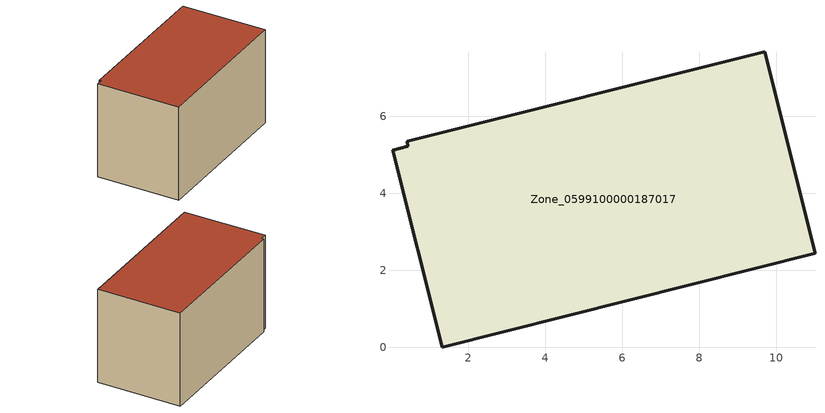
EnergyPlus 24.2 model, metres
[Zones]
Zone_0599100000187017
 floor ground (C_G): 11,2.45 1.32,0 0.03,5.12 0.43,5.22 0.41,5.35 9.69,7.68 z0
 wall outside (C_F): 11,2.45 9.69,7.68 0.41,5.35 0.43,5.22 0.03,5.12 1.32,0 11,2.45 z0:6.08
 roof outside (C_R): 1.32,0 11,2.45 9.69,7.68 0.41,5.35 0.43,5.22 0.03,5.12 z6.08
[BUILDING]
Pand.0599100000187017: North Axis=0; Terrain=City; Loads Convergence Tolerance Value=0.04; Temperature Convergence Tolerance Value=0.4; Solar Distribution=FullExterior; Maximum Number of Warmup Days=25; Minimum Number of Warmup Days=1
[Site:Location]
Rotterdam.The.Hague.AP_ZH_NLD Design_Conditions: Latitude=51.96; Longitude=4.45; Time Zone=1; Elevation=-4.5
[SITE:GROUNDTEMPERATURE:BUILDINGSURFACE]
18, 18, 18, 18, 18, 18, 18, 18, 18, 18, 18, 18
[MATERIAL] Thermal Absorptance=0.9; Solar Absorptance=0.7; Visible Absorptance=0.7
Name | Roughness | Thickness | Conductivity | Density | Specific Heat
G.TI.1975-1991 | MediumSmooth | 0.15 | 0.288461 | 540 | 1210
F.TI.1975-1991 | Rough | 0.3 | 0.230769 | 1920 | 840
R.TI.1975-1991 | MediumRough | 0.2 | 0.153846 | 1500 | 1000
[CONSTRUCTION]
C_G: G.TI.1975-1991
C_F: F.TI.1975-1991
C_R: R.TI.1975-1991
[ZONE]
Zone_0599100000187017: Type=1; Multiplier=1; Ceiling Height=Autocalculate; Volume=Autocalculate; Floor Area=autocalculate; Part of Total Floor Area=Yes
[ZONEINFILTRATION:DESIGNFLOWRATE]
Infil_Zone_0599100000187017: Zone or ZoneList or Space or SpaceList=Zone_0599100000187017; Schedule=AlwaysOn; Design Flow Rate Calculation Method=Flow/Area; Flow Rate per Floor Area=0.003; Constant Term Coefficient=1; Temperature Term Coefficient=0; Velocity Term Coefficient=0; Velocity Squared Term Coefficient=0
[HVACTEMPLATE:ZONE:IDEALLOADSAIRSYSTEM]
Zone_0599100000187017: Maximum Heating Supply Air Temperature=50; Minimum Cooling Supply Air Temperature=13; Maximum Heating Supply Air Humidity Ratio=0.0156; Minimum Cooling Supply Air Humidity Ratio=0.0077; Heating Limit=NoLimit; Cooling Limit=NoLimit; Dehumidification Control Type=ConstantSensibleHeatRatio; Cooling Sensible Heat Ratio=0.7; Dehumidification Setpoint=60; Humidification Control Type=None; Humidification Setpoint=30; Outdoor Air Method=None; Outdoor Air Flow Rate per Person=0.00944; Outdoor Air Flow Rate per Zone Floor Area=0; Outdoor Air Flow Rate per Zone=0; Demand Controlled Ventilation Type=None; Outdoor Air Economizer Type=NoEconomizer; Heat Recovery Type=None; Sensible Heat Recovery Effectiveness=0.7; Latent Heat Recovery Effectiveness=0.65
[ZONECONTROL:THERMOSTAT]
ThermostatControl_Zone_0599100000187017: Zone or ZoneList=Zone_0599100000187017; Control Type Schedule=DualSetpointControlType; Control 1=Thermostat_Zone_0599100000187017; Temperature Difference Between Cutout And Setpoint=0
[THERMOSTATSETPOINT:DUALSETPOINT]
Thermostat_Zone_0599100000187017: Heating Setpoint Temperature Schedule=HeatingSetpoint_Zone_0599100000187017; Cooling Setpoint Temperature Schedule=CoolingSetpoint_Zone_0599100000187017
[SCHEDULE:COMPACT]
HeatingSetpoint_Zone_0599100000187017: Through: 12/31, For: AllDays, Until: 24:00, 21
CoolingSetpoint_Zone_0599100000187017: Through: 12/31, For: AllDays, Until: 24:00, 24
DualSetpointControlType: Through: 12/31, For: AllDays, Until: 24:00, 4
AlwaysOn: Through: 12/31, For: AllDays, Until: 24:00, 1
